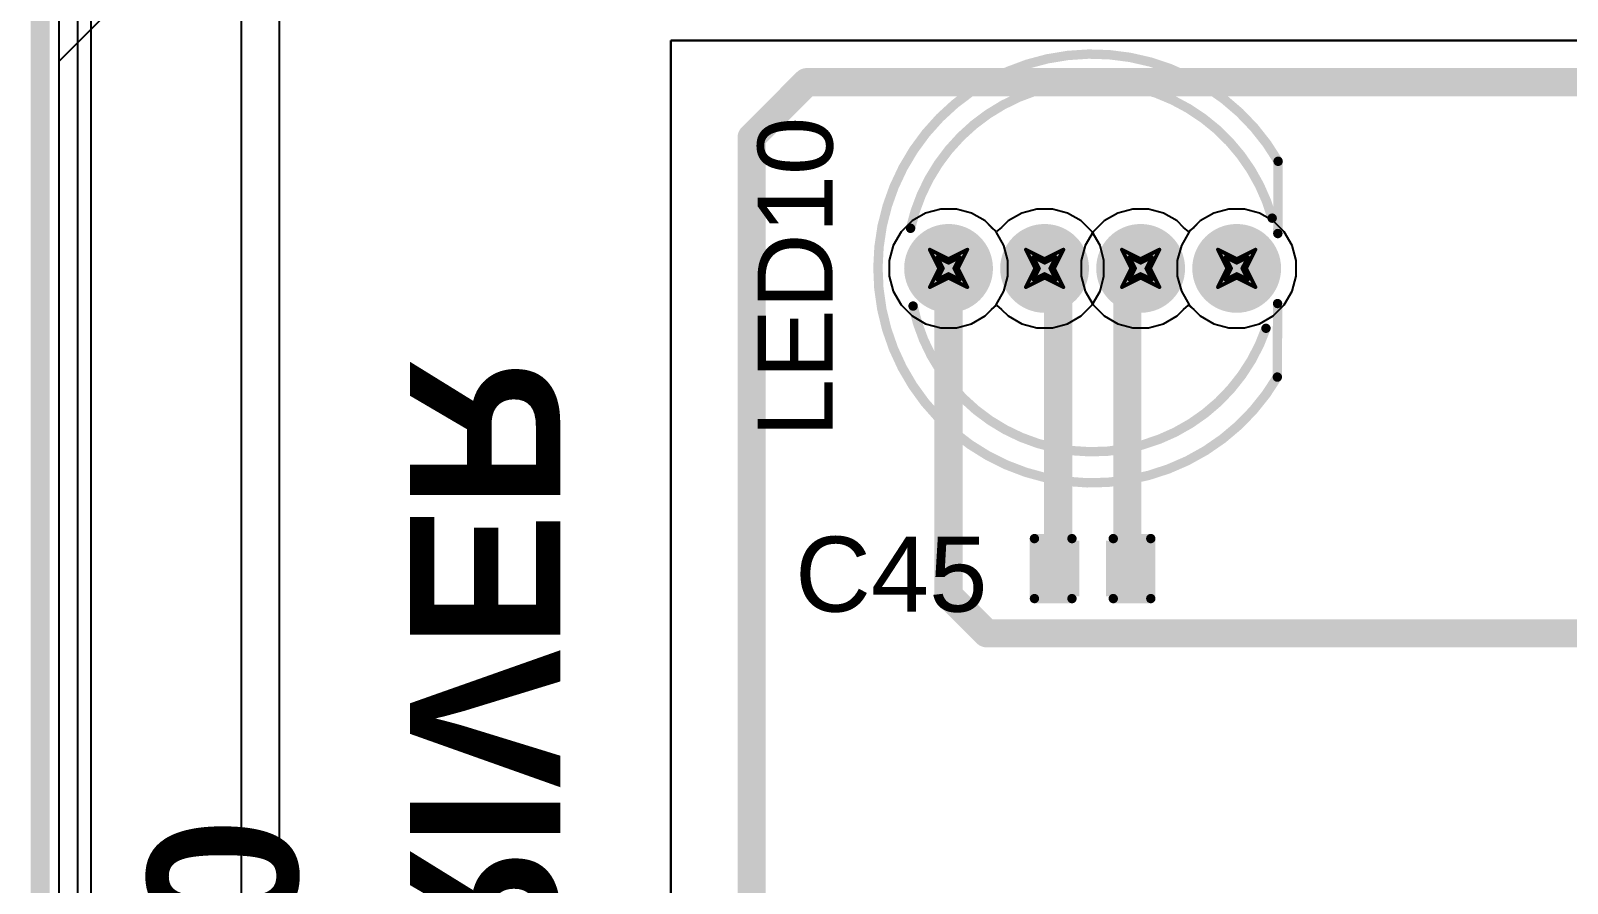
# Model space of a CAD drawing. Header units: inches. Extents: x -4 to 5258, y -4 to 5281.
# Drawn here: x -4.14 to 16.66, y 83.39 to 94.93 of the extents above; entities that cross this region are included whole.
import ezdxf

# ---------------------------------------------------------------- set-up
doc = ezdxf.new("R2010")
doc.units = ezdxf.units.IN
for name, color, linetype in [('Board Outline', 216, 'Continuous'), ('Bottom Layer', 5, 'Continuous'), ('Bottom Overlay', 54, 'Continuous'), ('Bottom Solder', 6, 'Continuous'), ('Drill Drawing', 1, 'Continuous'), ('Layer 1', 16, 'Continuous'), ('Layer 2', 76, 'Continuous'), ('Multi-Layer', 9, 'Continuous'), ('Pad Holes', 156, 'Continuous'), ('Top Layer', 1, 'Continuous'), ('Top Overlay', 2, 'Continuous'), ('Top Paste', 8, 'Continuous'), ('Top Solder', 216, 'Continuous')]:
    doc.layers.add(name, color=color, linetype=linetype)
doc.styles.add('Arial', font='', dxfattribs={"height": 0.2})
doc.styles.add('Arial_Bold', font='', dxfattribs={"height": 0.2})
doc.styles.get('Arial').set_extended_font_data('Arial')
doc.styles.get('Arial_Bold').set_extended_font_data('Arial', bold=True)

# ---------------------------------------------------------------- blocks, each defined once
blk = doc.blocks.new('WS2812D_F5_195')
at = {"layer": 'Bottom Layer'}
h = blk.add_hatch(color=5, dxfattribs=at)
edge = h.paths.add_edge_path()
edge.add_arc((-1.95, 0), 0.55, 0, 360)
h = blk.add_hatch(color=5, dxfattribs=at)
edge = h.paths.add_edge_path()
edge.add_arc((-0.65, 0), 0.55, 0, 360)
h = blk.add_hatch(color=5, dxfattribs=at)
edge = h.paths.add_edge_path()
edge.add_arc((0.65, 0), 0.55, 0, 360)
h = blk.add_hatch(color=5, dxfattribs=at)
edge = h.paths.add_edge_path()
edge.add_arc((1.95, 0), 0.55, 0, 360)
at = {"layer": 'Bottom Solder'}
h = blk.add_hatch(color=6, dxfattribs=at)
edge = h.paths.add_edge_path()
edge.add_arc((-1.95, 0), 0.601, 0, 360)
h = blk.add_hatch(color=6, dxfattribs=at)
edge = h.paths.add_edge_path()
edge.add_arc((-0.65, 0), 0.601, 0, 360)
h = blk.add_hatch(color=6, dxfattribs=at)
edge = h.paths.add_edge_path()
edge.add_arc((0.65, 0), 0.601, 0, 360)
h = blk.add_hatch(color=6, dxfattribs=at)
edge = h.paths.add_edge_path()
edge.add_arc((1.95, 0), 0.601, 0, 360)
at = {"layer": 'Layer 1'}
h = blk.add_hatch(color=16, dxfattribs=at)
edge = h.paths.add_edge_path()
edge.add_arc((-1.95, 0), 0.55, 0, 360)
h = blk.add_hatch(color=16, dxfattribs=at)
edge = h.paths.add_edge_path()
edge.add_arc((-0.65, 0), 0.55, 0, 360)
h = blk.add_hatch(color=16, dxfattribs=at)
edge = h.paths.add_edge_path()
edge.add_arc((0.65, 0), 0.55, 0, 360)
h = blk.add_hatch(color=16, dxfattribs=at)
edge = h.paths.add_edge_path()
edge.add_arc((1.95, 0), 0.55, 0, 360)
at = {"layer": 'Layer 2'}
h = blk.add_hatch(color=76, dxfattribs=at)
edge = h.paths.add_edge_path()
edge.add_arc((-1.95, 0), 0.55, 0, 360)
h = blk.add_hatch(color=76, dxfattribs=at)
edge = h.paths.add_edge_path()
edge.add_arc((-0.65, 0), 0.55, 0, 360)
h = blk.add_hatch(color=76, dxfattribs=at)
edge = h.paths.add_edge_path()
edge.add_arc((0.65, 0), 0.55, 0, 360)
h = blk.add_hatch(color=76, dxfattribs=at)
edge = h.paths.add_edge_path()
edge.add_arc((1.95, 0), 0.55, 0, 360)
at = {"layer": 'Multi-Layer'}
h = blk.add_hatch(color=9, dxfattribs=at)
edge = h.paths.add_edge_path()
edge.add_arc((-1.95, 0), 0.55, 0, 360)
h = blk.add_hatch(color=9, dxfattribs=at)
edge = h.paths.add_edge_path()
edge.add_arc((-0.65, 0), 0.55, 0, 360)
h = blk.add_hatch(color=9, dxfattribs=at)
edge = h.paths.add_edge_path()
edge.add_arc((0.65, 0), 0.55, 0, 360)
h = blk.add_hatch(color=9, dxfattribs=at)
edge = h.paths.add_edge_path()
edge.add_arc((1.95, 0), 0.55, 0, 360)
at = {"layer": 'Pad Holes'}
h = blk.add_hatch(color=7, dxfattribs=at)
edge = h.paths.add_edge_path()
edge.add_arc((-1.95, 0), 0.36, 0, 360)
h = blk.add_hatch(color=7, dxfattribs=at)
edge = h.paths.add_edge_path()
edge.add_arc((-0.65, 0), 0.36, 0, 360)
h = blk.add_hatch(color=7, dxfattribs=at)
edge = h.paths.add_edge_path()
edge.add_arc((0.65, 0), 0.36, 0, 360)
h = blk.add_hatch(color=7, dxfattribs=at)
edge = h.paths.add_edge_path()
edge.add_arc((1.95, 0), 0.36, 0, 360)
at = {"layer": 'Top Layer'}
h = blk.add_hatch(color=1, dxfattribs=at)
edge = h.paths.add_edge_path()
edge.add_arc((-1.95, 0), 0.55, 0, 360)
h = blk.add_hatch(color=1, dxfattribs=at)
edge = h.paths.add_edge_path()
edge.add_arc((-0.65, 0), 0.55, 0, 360)
h = blk.add_hatch(color=1, dxfattribs=at)
edge = h.paths.add_edge_path()
edge.add_arc((0.65, 0), 0.55, 0, 360)
h = blk.add_hatch(color=1, dxfattribs=at)
edge = h.paths.add_edge_path()
edge.add_arc((1.95, 0), 0.55, 0, 360)
at = {"layer": 'Top Solder'}
h = blk.add_hatch(color=216, dxfattribs=at)
edge = h.paths.add_edge_path()
edge.add_arc((-1.95, 0), 0.601, 0, 360)
h = blk.add_hatch(color=216, dxfattribs=at)
edge = h.paths.add_edge_path()
edge.add_arc((-0.65, 0), 0.601, 0, 360)
h = blk.add_hatch(color=216, dxfattribs=at)
edge = h.paths.add_edge_path()
edge.add_arc((0.65, 0), 0.601, 0, 360)
h = blk.add_hatch(color=216, dxfattribs=at)
edge = h.paths.add_edge_path()
edge.add_arc((1.95, 0), 0.601, 0, 360)
at = {"layer": 'Top Overlay'}
for points in [[(2.5, -1.471, 0.127, 0.127, -3.705201), (2.511, 1.45, 0.127, 0.127, 0)], [(-2.464, 0.543, 0.127, 0.127, -0.780857), (2.43, 0.68, 0.127, 0.127, 0)], [(2.507, 0.472, 0.127, 0.127, 0), (2.511, 1.45, 0.127, 0.127, 0)], [(2.5, -1.471, 0.127, 0.127, 0), (2.504, -0.476, 0.127, 0.127, 0)], [(2.347, -0.811, 0.127, 0.127, -0.760948), (-2.43, -0.51, 0.127, 0.127, 0)]]:
    blk.add_lwpolyline(points, format="xyseb", dxfattribs=at)
for points in [[(2.479, 1.45, 0.0635, 0.0635, 1), (2.543, 1.45, 0.0635, 0.0635, 1)], [(2.479, 1.45, 0.0635, 0.0635, 1), (2.543, 1.45, 0.0635, 0.0635, 1)], [(2.398, 0.68, 0.0635, 0.0635, 1), (2.462, 0.68, 0.0635, 0.0635, 1)], [(-2.496, 0.543, 0.0635, 0.0635, 1), (-2.432, 0.543, 0.0635, 0.0635, 1)], [(2.475, 0.472, 0.0635, 0.0635, 1), (2.539, 0.472, 0.0635, 0.0635, 1)], [(2.472, -0.476, 0.0635, 0.0635, 1), (2.535, -0.476, 0.0635, 0.0635, 1)], [(-2.462, -0.51, 0.0635, 0.0635, 1), (-2.398, -0.51, 0.0635, 0.0635, 1)], [(2.315, -0.811, 0.0635, 0.0635, 1), (2.378, -0.811, 0.0635, 0.0635, 1)], [(2.468, -1.471, 0.0635, 0.0635, 1), (2.532, -1.471, 0.0635, 0.0635, 1)], [(2.468, -1.471, 0.0635, 0.0635, 1), (2.532, -1.471, 0.0635, 0.0635, 1)]]:
    blk.add_lwpolyline(points, format="xyseb", close=True, dxfattribs=at)
blk = doc.blocks.new('C___0402_266')
at = {"layer": 'Top Layer'}
for points in [[(-0.699, -0.318), (-0.699, 0.318), (-0.241, 0.318), (-0.241, -0.318)], [(0.241, -0.318), (0.241, 0.318), (0.699, 0.318), (0.699, -0.318)]]:
    blk.add_hatch(color=1, dxfattribs=at).paths.add_polyline_path(points)
at = {"layer": 'Top Paste'}
for points in [[(-0.699, -0.318), (-0.699, 0.318), (-0.241, 0.318), (-0.241, -0.318)], [(0.241, -0.318), (0.241, 0.318), (0.699, 0.318), (0.699, -0.318)]]:
    blk.add_hatch(color=8, dxfattribs=at).paths.add_polyline_path(points)
at = {"layer": 'Top Solder'}
for points in [[(-0.758, -0.377), (-0.758, 0.377), (-0.181, 0.377), (-0.181, -0.377)], [(0.181, -0.377), (0.181, 0.377), (0.758, 0.377), (0.758, -0.377)]]:
    blk.add_hatch(color=216, dxfattribs=at).paths.add_polyline_path(points)
at = {"layer": 'Top Overlay'}
for points in [[(-0.787, 0.406, 0.127, 0.127, 0), (-0.279, 0.406, 0.127, 0.127, 0)], [(-0.787, 0.406, 0.127, 0.127, 0), (-0.787, -0.406, 0.127, 0.127, 0)], [(0.279, 0.406, 0.127, 0.127, 0), (0.787, 0.406, 0.127, 0.127, 0)], [(0.787, -0.406, 0.127, 0.127, 0), (0.787, 0.406, 0.127, 0.127, 0)], [(-0.787, -0.406, 0.127, 0.127, 0), (-0.279, -0.406, 0.127, 0.127, 0)], [(0.279, -0.406, 0.127, 0.127, 0), (0.787, -0.406, 0.127, 0.127, 0)]]:
    blk.add_lwpolyline(points, format="xyseb", dxfattribs=at)
for points in [[(-0.819, 0.406, 0.0635, 0.0635, 1), (-0.756, 0.406, 0.0635, 0.0635, 1)], [(-0.819, 0.406, 0.0635, 0.0635, 1), (-0.756, 0.406, 0.0635, 0.0635, 1)], [(-0.311, 0.406, 0.0635, 0.0635, 1), (-0.248, 0.406, 0.0635, 0.0635, 1)], [(0.248, 0.406, 0.0635, 0.0635, 1), (0.311, 0.406, 0.0635, 0.0635, 1)], [(0.756, 0.406, 0.0635, 0.0635, 1), (0.819, 0.406, 0.0635, 0.0635, 1)], [(0.756, 0.406, 0.0635, 0.0635, 1), (0.819, 0.406, 0.0635, 0.0635, 1)], [(-0.819, -0.406, 0.0635, 0.0635, 1), (-0.756, -0.406, 0.0635, 0.0635, 1)], [(-0.819, -0.406, 0.0635, 0.0635, 1), (-0.756, -0.406, 0.0635, 0.0635, 1)], [(-0.311, -0.406, 0.0635, 0.0635, 1), (-0.248, -0.406, 0.0635, 0.0635, 1)], [(0.248, -0.406, 0.0635, 0.0635, 1), (0.311, -0.406, 0.0635, 0.0635, 1)], [(0.756, -0.406, 0.0635, 0.0635, 1), (0.819, -0.406, 0.0635, 0.0635, 1)], [(0.756, -0.406, 0.0635, 0.0635, 1), (0.819, -0.406, 0.0635, 0.0635, 1)]]:
    blk.add_lwpolyline(points, format="xyseb", close=True, dxfattribs=at)

msp = doc.modelspace()

# ---------------------------------------------------------------- linework, layer by layer
at = {"layer": 'Board Outline'}
msp.add_lwpolyline([(-4.009, -3.991, 0.254, 0.254, 0), (-4.009, 106.009, 0.254, 0.254, 0)], format="xyseb", dxfattribs=at)
at = {"layer": 'Bottom Layer'}
for p, q in [((-3.319, 23.773), (-3.319, 98.31)), ((7.794, 92.353), (7.644, 92.204)), ((7.977, 92.459), (7.794, 92.353)), ((8.182, 92.514), (7.977, 92.459)), ((8.393, 92.514), (8.182, 92.514)), ((8.598, 92.459), (8.393, 92.514)), ((8.781, 92.353), (8.598, 92.459)), ((8.931, 92.204), (8.781, 92.353)), ((10.394, 92.353), (10.244, 92.204)), ((10.577, 92.459), (10.394, 92.353)), ((10.781, 92.514), (10.577, 92.459)), ((10.993, 92.514), (10.781, 92.514)), ((11.198, 92.459), (10.993, 92.514)), ((11.381, 92.353), (11.198, 92.459)), ((11.469, 92.265), (11.381, 92.353)), ((11.694, 92.353), (11.605, 92.265)), ((11.877, 92.459), (11.694, 92.353)), ((12.081, 92.514), (11.877, 92.459)), ((12.293, 92.514), (12.081, 92.514)), ((12.498, 92.459), (12.293, 92.514)), ((12.681, 92.353), (12.498, 92.459)), ((12.831, 92.204), (12.681, 92.353)), ((7.644, 92.204), (7.538, 92.02)), ((9.037, 92.02), (8.931, 92.204)), ((10.244, 92.204), (10.138, 92.02)), ((11.537, 92.209), (11.469, 92.265)), ((11.605, 92.265), (11.537, 92.209)), ((12.936, 92.02), (12.831, 92.204)), ((7.538, 92.02), (7.483, 91.816)), ((9.091, 91.816), (9.037, 92.02)), ((10.138, 92.02), (10.083, 91.816)), ((12.991, 91.816), (12.936, 92.02)), ((7.483, 91.816), (7.483, 91.604)), ((9.091, 91.604), (9.091, 91.816)), ((10.083, 91.816), (10.083, 91.604)), ((12.991, 91.604), (12.991, 91.816)), ((7.483, 91.604), (7.538, 91.4)), ((9.037, 91.4), (9.091, 91.604)), ((10.083, 91.604), (10.138, 91.4)), ((12.936, 91.4), (12.991, 91.604)), ((7.538, 91.4), (7.644, 91.216)), ((8.931, 91.216), (9.037, 91.4)), ((10.138, 91.4), (10.244, 91.216)), ((12.831, 91.216), (12.936, 91.4)), ((7.644, 91.216), (7.794, 91.067)), ((8.781, 91.067), (8.931, 91.216)), ((10.244, 91.216), (10.394, 91.067)), ((11.381, 91.067), (11.469, 91.155)), ((11.469, 91.155), (11.537, 91.211)), ((11.537, 91.211), (11.605, 91.155)), ((11.605, 91.155), (11.694, 91.067)), ((12.681, 91.067), (12.831, 91.216)), ((7.794, 91.067), (7.977, 90.961)), ((7.977, 90.961), (8.182, 90.906)), ((8.182, 90.906), (8.393, 90.906)), ((8.393, 90.906), (8.598, 90.961)), ((8.598, 90.961), (8.781, 91.067)), ((10.394, 91.067), (10.577, 90.961)), ((10.577, 90.961), (10.781, 90.906)), ((10.781, 90.906), (10.993, 90.906)), ((10.993, 90.906), (11.198, 90.961)), ((11.198, 90.961), (11.381, 91.067)), ((11.694, 91.067), (11.877, 90.961)), ((11.877, 90.961), (12.081, 90.906)), ((12.081, 90.906), (12.293, 90.906)), ((12.293, 90.906), (12.498, 90.961)), ((12.498, 90.961), (12.681, 91.067))]:
    msp.add_line(p, q, dxfattribs=at)
at = {"layer": 'Drill Drawing'}
for points in [[(8.033, 91.964, 0.0508, 0.0508, 0), (8.287, 91.837, 0.0508, 0.0508, 0)], [(8.033, 91.964, 0.0508, 0.0508, 0), (8.16, 91.71, 0.0508, 0.0508, 0)], [(8.287, 91.837, 0.0508, 0.0508, 0), (8.541, 91.964, 0.0508, 0.0508, 0)], [(8.414, 91.71, 0.0508, 0.0508, 0), (8.541, 91.964, 0.0508, 0.0508, 0)], [(9.333, 91.964, 0.0508, 0.0508, 0), (9.587, 91.837, 0.0508, 0.0508, 0)], [(9.333, 91.964, 0.0508, 0.0508, 0), (9.46, 91.71, 0.0508, 0.0508, 0)], [(9.587, 91.837, 0.0508, 0.0508, 0), (9.841, 91.964, 0.0508, 0.0508, 0)], [(9.714, 91.71, 0.0508, 0.0508, 0), (9.841, 91.964, 0.0508, 0.0508, 0)], [(10.633, 91.964, 0.0508, 0.0508, 0), (10.887, 91.837, 0.0508, 0.0508, 0)], [(10.633, 91.964, 0.0508, 0.0508, 0), (10.76, 91.71, 0.0508, 0.0508, 0)], [(10.887, 91.837, 0.0508, 0.0508, 0), (11.141, 91.964, 0.0508, 0.0508, 0)], [(11.014, 91.71, 0.0508, 0.0508, 0), (11.141, 91.964, 0.0508, 0.0508, 0)], [(11.933, 91.964, 0.0508, 0.0508, 0), (12.187, 91.837, 0.0508, 0.0508, 0)], [(11.933, 91.964, 0.0508, 0.0508, 0), (12.06, 91.71, 0.0508, 0.0508, 0)], [(12.187, 91.837, 0.0508, 0.0508, 0), (12.441, 91.964, 0.0508, 0.0508, 0)], [(12.314, 91.71, 0.0508, 0.0508, 0), (12.441, 91.964, 0.0508, 0.0508, 0)], [(8.033, 91.456, 0.0508, 0.0508, 0), (8.16, 91.71, 0.0508, 0.0508, 0)], [(8.135, 91.862, 0.0508, 0.0508, 0), (8.287, 91.786, 0.0508, 0.0508, 0)], [(8.135, 91.862, 0.0508, 0.0508, 0), (8.211, 91.71, 0.0508, 0.0508, 0)], [(8.135, 91.558, 0.0508, 0.0508, 0), (8.211, 91.71, 0.0508, 0.0508, 0)], [(8.287, 91.786, 0.0508, 0.0508, 0), (8.44, 91.862, 0.0508, 0.0508, 0)], [(8.364, 91.71, 0.0508, 0.0508, 0), (8.44, 91.862, 0.0508, 0.0508, 0)], [(8.364, 91.71, 0.0508, 0.0508, 0), (8.44, 91.558, 0.0508, 0.0508, 0)], [(8.414, 91.71, 0.0508, 0.0508, 0), (8.541, 91.456, 0.0508, 0.0508, 0)], [(9.333, 91.456, 0.0508, 0.0508, 0), (9.46, 91.71, 0.0508, 0.0508, 0)], [(9.435, 91.862, 0.0508, 0.0508, 0), (9.587, 91.786, 0.0508, 0.0508, 0)], [(9.435, 91.862, 0.0508, 0.0508, 0), (9.511, 91.71, 0.0508, 0.0508, 0)], [(9.435, 91.558, 0.0508, 0.0508, 0), (9.511, 91.71, 0.0508, 0.0508, 0)], [(9.587, 91.786, 0.0508, 0.0508, 0), (9.74, 91.862, 0.0508, 0.0508, 0)], [(9.664, 91.71, 0.0508, 0.0508, 0), (9.74, 91.862, 0.0508, 0.0508, 0)], [(9.664, 91.71, 0.0508, 0.0508, 0), (9.74, 91.558, 0.0508, 0.0508, 0)], [(9.714, 91.71, 0.0508, 0.0508, 0), (9.841, 91.456, 0.0508, 0.0508, 0)], [(10.633, 91.456, 0.0508, 0.0508, 0), (10.76, 91.71, 0.0508, 0.0508, 0)], [(10.735, 91.862, 0.0508, 0.0508, 0), (10.887, 91.786, 0.0508, 0.0508, 0)], [(10.735, 91.862, 0.0508, 0.0508, 0), (10.811, 91.71, 0.0508, 0.0508, 0)], [(10.735, 91.558, 0.0508, 0.0508, 0), (10.811, 91.71, 0.0508, 0.0508, 0)], [(10.887, 91.786, 0.0508, 0.0508, 0), (11.04, 91.862, 0.0508, 0.0508, 0)], [(10.964, 91.71, 0.0508, 0.0508, 0), (11.04, 91.862, 0.0508, 0.0508, 0)], [(10.964, 91.71, 0.0508, 0.0508, 0), (11.04, 91.558, 0.0508, 0.0508, 0)], [(11.014, 91.71, 0.0508, 0.0508, 0), (11.141, 91.456, 0.0508, 0.0508, 0)], [(11.933, 91.456, 0.0508, 0.0508, 0), (12.06, 91.71, 0.0508, 0.0508, 0)], [(12.035, 91.862, 0.0508, 0.0508, 0), (12.187, 91.786, 0.0508, 0.0508, 0)], [(12.035, 91.862, 0.0508, 0.0508, 0), (12.111, 91.71, 0.0508, 0.0508, 0)], [(12.035, 91.558, 0.0508, 0.0508, 0), (12.111, 91.71, 0.0508, 0.0508, 0)], [(12.187, 91.786, 0.0508, 0.0508, 0), (12.34, 91.862, 0.0508, 0.0508, 0)], [(12.263, 91.71, 0.0508, 0.0508, 0), (12.34, 91.862, 0.0508, 0.0508, 0)], [(12.263, 91.71, 0.0508, 0.0508, 0), (12.34, 91.558, 0.0508, 0.0508, 0)], [(12.314, 91.71, 0.0508, 0.0508, 0), (12.441, 91.456, 0.0508, 0.0508, 0)], [(8.033, 91.456, 0.0508, 0.0508, 0), (8.287, 91.583, 0.0508, 0.0508, 0)], [(8.135, 91.558, 0.0508, 0.0508, 0), (8.287, 91.634, 0.0508, 0.0508, 0)], [(8.287, 91.634, 0.0508, 0.0508, 0), (8.44, 91.558, 0.0508, 0.0508, 0)], [(8.287, 91.583, 0.0508, 0.0508, 0), (8.541, 91.456, 0.0508, 0.0508, 0)], [(9.333, 91.456, 0.0508, 0.0508, 0), (9.587, 91.583, 0.0508, 0.0508, 0)], [(9.435, 91.558, 0.0508, 0.0508, 0), (9.587, 91.634, 0.0508, 0.0508, 0)], [(9.587, 91.634, 0.0508, 0.0508, 0), (9.74, 91.558, 0.0508, 0.0508, 0)], [(9.587, 91.583, 0.0508, 0.0508, 0), (9.841, 91.456, 0.0508, 0.0508, 0)], [(10.633, 91.456, 0.0508, 0.0508, 0), (10.887, 91.583, 0.0508, 0.0508, 0)], [(10.735, 91.558, 0.0508, 0.0508, 0), (10.887, 91.634, 0.0508, 0.0508, 0)], [(10.887, 91.634, 0.0508, 0.0508, 0), (11.04, 91.558, 0.0508, 0.0508, 0)], [(10.887, 91.583, 0.0508, 0.0508, 0), (11.141, 91.456, 0.0508, 0.0508, 0)], [(11.933, 91.456, 0.0508, 0.0508, 0), (12.187, 91.583, 0.0508, 0.0508, 0)], [(12.035, 91.558, 0.0508, 0.0508, 0), (12.187, 91.634, 0.0508, 0.0508, 0)], [(12.187, 91.634, 0.0508, 0.0508, 0), (12.34, 91.558, 0.0508, 0.0508, 0)], [(12.187, 91.583, 0.0508, 0.0508, 0), (12.441, 91.456, 0.0508, 0.0508, 0)]]:
    msp.add_lwpolyline(points, format="xyseb", dxfattribs=at)
for points in [[(8.021, 91.964, 0.0254, 0.0254, 1), (8.046, 91.964, 0.0254, 0.0254, 1)], [(8.021, 91.964, 0.0254, 0.0254, 1), (8.046, 91.964, 0.0254, 0.0254, 1)], [(8.529, 91.964, 0.0254, 0.0254, 1), (8.554, 91.964, 0.0254, 0.0254, 1)], [(8.529, 91.964, 0.0254, 0.0254, 1), (8.554, 91.964, 0.0254, 0.0254, 1)], [(9.321, 91.964, 0.0254, 0.0254, 1), (9.346, 91.964, 0.0254, 0.0254, 1)], [(9.321, 91.964, 0.0254, 0.0254, 1), (9.346, 91.964, 0.0254, 0.0254, 1)], [(9.829, 91.964, 0.0254, 0.0254, 1), (9.854, 91.964, 0.0254, 0.0254, 1)], [(9.829, 91.964, 0.0254, 0.0254, 1), (9.854, 91.964, 0.0254, 0.0254, 1)], [(10.621, 91.964, 0.0254, 0.0254, 1), (10.646, 91.964, 0.0254, 0.0254, 1)], [(10.621, 91.964, 0.0254, 0.0254, 1), (10.646, 91.964, 0.0254, 0.0254, 1)], [(11.129, 91.964, 0.0254, 0.0254, 1), (11.154, 91.964, 0.0254, 0.0254, 1)], [(11.129, 91.964, 0.0254, 0.0254, 1), (11.154, 91.964, 0.0254, 0.0254, 1)], [(11.921, 91.964, 0.0254, 0.0254, 1), (11.946, 91.964, 0.0254, 0.0254, 1)], [(11.921, 91.964, 0.0254, 0.0254, 1), (11.946, 91.964, 0.0254, 0.0254, 1)], [(12.429, 91.964, 0.0254, 0.0254, 1), (12.454, 91.964, 0.0254, 0.0254, 1)], [(12.429, 91.964, 0.0254, 0.0254, 1), (12.454, 91.964, 0.0254, 0.0254, 1)], [(8.122, 91.862, 0.0254, 0.0254, 1), (8.148, 91.862, 0.0254, 0.0254, 1)], [(8.122, 91.862, 0.0254, 0.0254, 1), (8.148, 91.862, 0.0254, 0.0254, 1)], [(8.148, 91.71, 0.0254, 0.0254, 1), (8.173, 91.71, 0.0254, 0.0254, 1)], [(8.148, 91.71, 0.0254, 0.0254, 1), (8.173, 91.71, 0.0254, 0.0254, 1)], [(8.198, 91.71, 0.0254, 0.0254, 1), (8.224, 91.71, 0.0254, 0.0254, 1)], [(8.198, 91.71, 0.0254, 0.0254, 1), (8.224, 91.71, 0.0254, 0.0254, 1)], [(8.275, 91.837, 0.0254, 0.0254, 1), (8.3, 91.837, 0.0254, 0.0254, 1)], [(8.275, 91.837, 0.0254, 0.0254, 1), (8.3, 91.837, 0.0254, 0.0254, 1)], [(8.275, 91.786, 0.0254, 0.0254, 1), (8.3, 91.786, 0.0254, 0.0254, 1)], [(8.275, 91.786, 0.0254, 0.0254, 1), (8.3, 91.786, 0.0254, 0.0254, 1)], [(8.351, 91.71, 0.0254, 0.0254, 1), (8.376, 91.71, 0.0254, 0.0254, 1)], [(8.351, 91.71, 0.0254, 0.0254, 1), (8.376, 91.71, 0.0254, 0.0254, 1)], [(8.402, 91.71, 0.0254, 0.0254, 1), (8.427, 91.71, 0.0254, 0.0254, 1)], [(8.402, 91.71, 0.0254, 0.0254, 1), (8.427, 91.71, 0.0254, 0.0254, 1)], [(8.427, 91.862, 0.0254, 0.0254, 1), (8.452, 91.862, 0.0254, 0.0254, 1)], [(8.427, 91.862, 0.0254, 0.0254, 1), (8.452, 91.862, 0.0254, 0.0254, 1)], [(9.422, 91.862, 0.0254, 0.0254, 1), (9.448, 91.862, 0.0254, 0.0254, 1)], [(9.422, 91.862, 0.0254, 0.0254, 1), (9.448, 91.862, 0.0254, 0.0254, 1)], [(9.448, 91.71, 0.0254, 0.0254, 1), (9.473, 91.71, 0.0254, 0.0254, 1)], [(9.448, 91.71, 0.0254, 0.0254, 1), (9.473, 91.71, 0.0254, 0.0254, 1)], [(9.498, 91.71, 0.0254, 0.0254, 1), (9.524, 91.71, 0.0254, 0.0254, 1)], [(9.498, 91.71, 0.0254, 0.0254, 1), (9.524, 91.71, 0.0254, 0.0254, 1)], [(9.575, 91.837, 0.0254, 0.0254, 1), (9.6, 91.837, 0.0254, 0.0254, 1)], [(9.575, 91.837, 0.0254, 0.0254, 1), (9.6, 91.837, 0.0254, 0.0254, 1)], [(9.575, 91.786, 0.0254, 0.0254, 1), (9.6, 91.786, 0.0254, 0.0254, 1)], [(9.575, 91.786, 0.0254, 0.0254, 1), (9.6, 91.786, 0.0254, 0.0254, 1)], [(9.651, 91.71, 0.0254, 0.0254, 1), (9.676, 91.71, 0.0254, 0.0254, 1)], [(9.651, 91.71, 0.0254, 0.0254, 1), (9.676, 91.71, 0.0254, 0.0254, 1)], [(9.702, 91.71, 0.0254, 0.0254, 1), (9.727, 91.71, 0.0254, 0.0254, 1)], [(9.702, 91.71, 0.0254, 0.0254, 1), (9.727, 91.71, 0.0254, 0.0254, 1)], [(9.727, 91.862, 0.0254, 0.0254, 1), (9.752, 91.862, 0.0254, 0.0254, 1)], [(9.727, 91.862, 0.0254, 0.0254, 1), (9.752, 91.862, 0.0254, 0.0254, 1)], [(10.722, 91.862, 0.0254, 0.0254, 1), (10.748, 91.862, 0.0254, 0.0254, 1)], [(10.722, 91.862, 0.0254, 0.0254, 1), (10.748, 91.862, 0.0254, 0.0254, 1)], [(10.748, 91.71, 0.0254, 0.0254, 1), (10.773, 91.71, 0.0254, 0.0254, 1)], [(10.748, 91.71, 0.0254, 0.0254, 1), (10.773, 91.71, 0.0254, 0.0254, 1)], [(10.798, 91.71, 0.0254, 0.0254, 1), (10.824, 91.71, 0.0254, 0.0254, 1)], [(10.798, 91.71, 0.0254, 0.0254, 1), (10.824, 91.71, 0.0254, 0.0254, 1)], [(10.875, 91.837, 0.0254, 0.0254, 1), (10.9, 91.837, 0.0254, 0.0254, 1)], [(10.875, 91.837, 0.0254, 0.0254, 1), (10.9, 91.837, 0.0254, 0.0254, 1)], [(10.875, 91.786, 0.0254, 0.0254, 1), (10.9, 91.786, 0.0254, 0.0254, 1)], [(10.875, 91.786, 0.0254, 0.0254, 1), (10.9, 91.786, 0.0254, 0.0254, 1)], [(10.951, 91.71, 0.0254, 0.0254, 1), (10.976, 91.71, 0.0254, 0.0254, 1)], [(10.951, 91.71, 0.0254, 0.0254, 1), (10.976, 91.71, 0.0254, 0.0254, 1)], [(11.002, 91.71, 0.0254, 0.0254, 1), (11.027, 91.71, 0.0254, 0.0254, 1)], [(11.002, 91.71, 0.0254, 0.0254, 1), (11.027, 91.71, 0.0254, 0.0254, 1)], [(11.027, 91.862, 0.0254, 0.0254, 1), (11.052, 91.862, 0.0254, 0.0254, 1)], [(11.027, 91.862, 0.0254, 0.0254, 1), (11.052, 91.862, 0.0254, 0.0254, 1)], [(12.022, 91.862, 0.0254, 0.0254, 1), (12.048, 91.862, 0.0254, 0.0254, 1)], [(12.022, 91.862, 0.0254, 0.0254, 1), (12.048, 91.862, 0.0254, 0.0254, 1)], [(12.048, 91.71, 0.0254, 0.0254, 1), (12.073, 91.71, 0.0254, 0.0254, 1)], [(12.048, 91.71, 0.0254, 0.0254, 1), (12.073, 91.71, 0.0254, 0.0254, 1)], [(12.098, 91.71, 0.0254, 0.0254, 1), (12.124, 91.71, 0.0254, 0.0254, 1)], [(12.098, 91.71, 0.0254, 0.0254, 1), (12.124, 91.71, 0.0254, 0.0254, 1)], [(12.175, 91.837, 0.0254, 0.0254, 1), (12.2, 91.837, 0.0254, 0.0254, 1)], [(12.175, 91.837, 0.0254, 0.0254, 1), (12.2, 91.837, 0.0254, 0.0254, 1)], [(12.175, 91.786, 0.0254, 0.0254, 1), (12.2, 91.786, 0.0254, 0.0254, 1)], [(12.175, 91.786, 0.0254, 0.0254, 1), (12.2, 91.786, 0.0254, 0.0254, 1)], [(12.251, 91.71, 0.0254, 0.0254, 1), (12.276, 91.71, 0.0254, 0.0254, 1)], [(12.251, 91.71, 0.0254, 0.0254, 1), (12.276, 91.71, 0.0254, 0.0254, 1)], [(12.302, 91.71, 0.0254, 0.0254, 1), (12.327, 91.71, 0.0254, 0.0254, 1)], [(12.302, 91.71, 0.0254, 0.0254, 1), (12.327, 91.71, 0.0254, 0.0254, 1)], [(12.327, 91.862, 0.0254, 0.0254, 1), (12.352, 91.862, 0.0254, 0.0254, 1)], [(12.327, 91.862, 0.0254, 0.0254, 1), (12.352, 91.862, 0.0254, 0.0254, 1)], [(8.122, 91.558, 0.0254, 0.0254, 1), (8.148, 91.558, 0.0254, 0.0254, 1)], [(8.122, 91.558, 0.0254, 0.0254, 1), (8.148, 91.558, 0.0254, 0.0254, 1)], [(8.275, 91.634, 0.0254, 0.0254, 1), (8.3, 91.634, 0.0254, 0.0254, 1)], [(8.275, 91.634, 0.0254, 0.0254, 1), (8.3, 91.634, 0.0254, 0.0254, 1)], [(8.275, 91.583, 0.0254, 0.0254, 1), (8.3, 91.583, 0.0254, 0.0254, 1)], [(8.275, 91.583, 0.0254, 0.0254, 1), (8.3, 91.583, 0.0254, 0.0254, 1)], [(8.427, 91.558, 0.0254, 0.0254, 1), (8.452, 91.558, 0.0254, 0.0254, 1)], [(8.427, 91.558, 0.0254, 0.0254, 1), (8.452, 91.558, 0.0254, 0.0254, 1)], [(9.422, 91.558, 0.0254, 0.0254, 1), (9.448, 91.558, 0.0254, 0.0254, 1)], [(9.422, 91.558, 0.0254, 0.0254, 1), (9.448, 91.558, 0.0254, 0.0254, 1)], [(9.575, 91.634, 0.0254, 0.0254, 1), (9.6, 91.634, 0.0254, 0.0254, 1)], [(9.575, 91.634, 0.0254, 0.0254, 1), (9.6, 91.634, 0.0254, 0.0254, 1)], [(9.575, 91.583, 0.0254, 0.0254, 1), (9.6, 91.583, 0.0254, 0.0254, 1)], [(9.575, 91.583, 0.0254, 0.0254, 1), (9.6, 91.583, 0.0254, 0.0254, 1)], [(9.727, 91.558, 0.0254, 0.0254, 1), (9.752, 91.558, 0.0254, 0.0254, 1)], [(9.727, 91.558, 0.0254, 0.0254, 1), (9.752, 91.558, 0.0254, 0.0254, 1)], [(10.722, 91.558, 0.0254, 0.0254, 1), (10.748, 91.558, 0.0254, 0.0254, 1)], [(10.722, 91.558, 0.0254, 0.0254, 1), (10.748, 91.558, 0.0254, 0.0254, 1)], [(10.875, 91.634, 0.0254, 0.0254, 1), (10.9, 91.634, 0.0254, 0.0254, 1)], [(10.875, 91.634, 0.0254, 0.0254, 1), (10.9, 91.634, 0.0254, 0.0254, 1)], [(10.875, 91.583, 0.0254, 0.0254, 1), (10.9, 91.583, 0.0254, 0.0254, 1)], [(10.875, 91.583, 0.0254, 0.0254, 1), (10.9, 91.583, 0.0254, 0.0254, 1)], [(11.027, 91.558, 0.0254, 0.0254, 1), (11.052, 91.558, 0.0254, 0.0254, 1)], [(11.027, 91.558, 0.0254, 0.0254, 1), (11.052, 91.558, 0.0254, 0.0254, 1)], [(12.022, 91.558, 0.0254, 0.0254, 1), (12.048, 91.558, 0.0254, 0.0254, 1)], [(12.022, 91.558, 0.0254, 0.0254, 1), (12.048, 91.558, 0.0254, 0.0254, 1)], [(12.175, 91.634, 0.0254, 0.0254, 1), (12.2, 91.634, 0.0254, 0.0254, 1)], [(12.175, 91.634, 0.0254, 0.0254, 1), (12.2, 91.634, 0.0254, 0.0254, 1)], [(12.175, 91.583, 0.0254, 0.0254, 1), (12.2, 91.583, 0.0254, 0.0254, 1)], [(12.175, 91.583, 0.0254, 0.0254, 1), (12.2, 91.583, 0.0254, 0.0254, 1)], [(12.327, 91.558, 0.0254, 0.0254, 1), (12.352, 91.558, 0.0254, 0.0254, 1)], [(12.327, 91.558, 0.0254, 0.0254, 1), (12.352, 91.558, 0.0254, 0.0254, 1)], [(8.021, 91.456, 0.0254, 0.0254, 1), (8.046, 91.456, 0.0254, 0.0254, 1)], [(8.021, 91.456, 0.0254, 0.0254, 1), (8.046, 91.456, 0.0254, 0.0254, 1)], [(8.529, 91.456, 0.0254, 0.0254, 1), (8.554, 91.456, 0.0254, 0.0254, 1)], [(8.529, 91.456, 0.0254, 0.0254, 1), (8.554, 91.456, 0.0254, 0.0254, 1)], [(9.321, 91.456, 0.0254, 0.0254, 1), (9.346, 91.456, 0.0254, 0.0254, 1)], [(9.321, 91.456, 0.0254, 0.0254, 1), (9.346, 91.456, 0.0254, 0.0254, 1)], [(9.829, 91.456, 0.0254, 0.0254, 1), (9.854, 91.456, 0.0254, 0.0254, 1)], [(9.829, 91.456, 0.0254, 0.0254, 1), (9.854, 91.456, 0.0254, 0.0254, 1)], [(10.621, 91.456, 0.0254, 0.0254, 1), (10.646, 91.456, 0.0254, 0.0254, 1)], [(10.621, 91.456, 0.0254, 0.0254, 1), (10.646, 91.456, 0.0254, 0.0254, 1)], [(11.129, 91.456, 0.0254, 0.0254, 1), (11.154, 91.456, 0.0254, 0.0254, 1)], [(11.129, 91.456, 0.0254, 0.0254, 1), (11.154, 91.456, 0.0254, 0.0254, 1)], [(11.921, 91.456, 0.0254, 0.0254, 1), (11.946, 91.456, 0.0254, 0.0254, 1)], [(11.921, 91.456, 0.0254, 0.0254, 1), (11.946, 91.456, 0.0254, 0.0254, 1)], [(12.429, 91.456, 0.0254, 0.0254, 1), (12.454, 91.456, 0.0254, 0.0254, 1)], [(12.429, 91.456, 0.0254, 0.0254, 1), (12.454, 91.456, 0.0254, 0.0254, 1)]]:
    msp.add_lwpolyline(points, format="xyseb", close=True, dxfattribs=at)
at = {"layer": 'Layer 1'}
for p, q in [((-3.75, -3.732), (-3.75, 105.75)), ((-1.287, 97.011), (-1.287, 42.899)), ((-0.769, 42.899), (-0.769, 96.493)), ((7.794, 92.353), (7.644, 92.204)), ((7.977, 92.459), (7.794, 92.353)), ((8.182, 92.514), (7.977, 92.459)), ((8.393, 92.514), (8.182, 92.514)), ((8.598, 92.459), (8.393, 92.514)), ((8.781, 92.353), (8.598, 92.459)), ((8.931, 92.204), (8.781, 92.353)), ((10.394, 92.353), (10.244, 92.204)), ((10.577, 92.459), (10.394, 92.353)), ((10.781, 92.514), (10.577, 92.459)), ((10.993, 92.514), (10.781, 92.514)), ((11.198, 92.459), (10.993, 92.514)), ((11.381, 92.353), (11.198, 92.459)), ((11.469, 92.265), (11.381, 92.353)), ((11.694, 92.353), (11.605, 92.265)), ((11.877, 92.459), (11.694, 92.353)), ((12.081, 92.514), (11.877, 92.459)), ((12.293, 92.514), (12.081, 92.514)), ((12.498, 92.459), (12.293, 92.514)), ((12.681, 92.353), (12.498, 92.459)), ((12.831, 92.204), (12.681, 92.353)), ((7.644, 92.204), (7.538, 92.02)), ((9.037, 92.02), (8.931, 92.204)), ((10.244, 92.204), (10.138, 92.02)), ((11.537, 92.209), (11.469, 92.265)), ((11.605, 92.265), (11.537, 92.209)), ((12.936, 92.02), (12.831, 92.204)), ((7.538, 92.02), (7.483, 91.816)), ((9.091, 91.816), (9.037, 92.02)), ((10.138, 92.02), (10.083, 91.816)), ((12.991, 91.816), (12.936, 92.02)), ((7.483, 91.816), (7.483, 91.604)), ((9.091, 91.604), (9.091, 91.816)), ((10.083, 91.816), (10.083, 91.604)), ((12.991, 91.604), (12.991, 91.816)), ((7.483, 91.604), (7.538, 91.4)), ((9.037, 91.4), (9.091, 91.604)), ((10.083, 91.604), (10.138, 91.4)), ((12.936, 91.4), (12.991, 91.604)), ((7.538, 91.4), (7.644, 91.216)), ((8.931, 91.216), (9.037, 91.4)), ((10.138, 91.4), (10.244, 91.216)), ((12.831, 91.216), (12.936, 91.4)), ((7.644, 91.216), (7.794, 91.067)), ((8.781, 91.067), (8.931, 91.216)), ((10.244, 91.216), (10.394, 91.067)), ((11.381, 91.067), (11.469, 91.155)), ((11.469, 91.155), (11.537, 91.211)), ((11.537, 91.211), (11.605, 91.155)), ((11.605, 91.155), (11.694, 91.067)), ((12.681, 91.067), (12.831, 91.216)), ((7.794, 91.067), (7.977, 90.961)), ((7.977, 90.961), (8.182, 90.906)), ((8.182, 90.906), (8.393, 90.906)), ((8.393, 90.906), (8.598, 90.961)), ((8.598, 90.961), (8.781, 91.067)), ((10.394, 91.067), (10.577, 90.961)), ((10.577, 90.961), (10.781, 90.906)), ((10.781, 90.906), (10.993, 90.906)), ((10.993, 90.906), (11.198, 90.961)), ((11.198, 90.961), (11.381, 91.067)), ((11.694, 91.067), (11.877, 90.961)), ((11.877, 90.961), (12.081, 90.906)), ((12.081, 90.906), (12.293, 90.906)), ((12.293, 90.906), (12.498, 90.961)), ((12.498, 90.961), (12.681, 91.067))]:
    msp.add_line(p, q, dxfattribs=at)
at = {"layer": 'Layer 2'}
for p, q in [((-3.75, 94.516), (-3.014, 95.252)), ((-3.75, -3.732), (-3.75, 94.516)), ((7.794, 92.353), (7.644, 92.204)), ((7.977, 92.459), (7.794, 92.353)), ((8.182, 92.514), (7.977, 92.459)), ((8.393, 92.514), (8.182, 92.514)), ((8.598, 92.459), (8.393, 92.514)), ((8.781, 92.353), (8.598, 92.459)), ((8.87, 92.265), (8.781, 92.353)), ((9.094, 92.353), (9.005, 92.265)), ((9.277, 92.459), (9.094, 92.353)), ((9.481, 92.514), (9.277, 92.459)), ((9.693, 92.514), (9.481, 92.514)), ((9.898, 92.459), (9.693, 92.514)), ((10.081, 92.353), (9.898, 92.459)), ((10.231, 92.204), (10.081, 92.353)), ((11.694, 92.353), (11.544, 92.204)), ((11.877, 92.459), (11.694, 92.353)), ((12.081, 92.514), (11.877, 92.459)), ((12.293, 92.514), (12.081, 92.514)), ((12.498, 92.459), (12.293, 92.514)), ((12.681, 92.353), (12.498, 92.459)), ((12.831, 92.204), (12.681, 92.353)), ((7.644, 92.204), (7.538, 92.02)), ((8.937, 92.209), (8.87, 92.265)), ((9.005, 92.265), (8.937, 92.209)), ((10.337, 92.02), (10.231, 92.204)), ((11.544, 92.204), (11.438, 92.02)), ((12.936, 92.02), (12.831, 92.204)), ((7.538, 92.02), (7.483, 91.816)), ((10.391, 91.816), (10.337, 92.02)), ((11.438, 92.02), (11.383, 91.816)), ((12.991, 91.816), (12.936, 92.02)), ((7.483, 91.816), (7.483, 91.604)), ((10.391, 91.604), (10.391, 91.816)), ((11.383, 91.816), (11.383, 91.604)), ((12.991, 91.604), (12.991, 91.816)), ((7.483, 91.604), (7.538, 91.4)), ((10.337, 91.4), (10.391, 91.604)), ((11.383, 91.604), (11.438, 91.4)), ((12.936, 91.4), (12.991, 91.604)), ((7.538, 91.4), (7.644, 91.216)), ((10.231, 91.216), (10.337, 91.4)), ((11.438, 91.4), (11.544, 91.216)), ((12.831, 91.216), (12.936, 91.4)), ((7.644, 91.216), (7.794, 91.067)), ((8.781, 91.067), (8.87, 91.155)), ((8.87, 91.155), (8.937, 91.211)), ((8.937, 91.211), (9.005, 91.155)), ((9.005, 91.155), (9.094, 91.067)), ((10.081, 91.067), (10.231, 91.216)), ((11.544, 91.216), (11.694, 91.067)), ((12.681, 91.067), (12.831, 91.216)), ((7.794, 91.067), (7.977, 90.961)), ((7.977, 90.961), (8.182, 90.906)), ((8.182, 90.906), (8.393, 90.906)), ((8.393, 90.906), (8.598, 90.961)), ((8.598, 90.961), (8.781, 91.067)), ((9.094, 91.067), (9.277, 90.961)), ((9.277, 90.961), (9.481, 90.906)), ((9.481, 90.906), (9.693, 90.906)), ((9.693, 90.906), (9.898, 90.961)), ((9.898, 90.961), (10.081, 91.067)), ((11.694, 91.067), (11.877, 90.961)), ((11.877, 90.961), (12.081, 90.906)), ((12.081, 90.906), (12.293, 90.906)), ((12.293, 90.906), (12.498, 90.961)), ((12.498, 90.961), (12.681, 91.067))]:
    msp.add_line(p, q, dxfattribs=at)
at = {"layer": 'Top Layer'}
for p, q in [((-3.497, 3.555), (-3.497, 98.428)), ((4.529, 67.058), (4.53, 94.794)), ((4.53, 94.794), (4.529, 67.058)), ((4.53, 94.794), (42.503, 94.794)), ((42.503, 94.794), (4.53, 94.794))]:
    msp.add_line(p, q, dxfattribs=at)
for points in [[(5.622, 93.485, 0.381, 0.381, 0), (6.367, 94.231, 0.381, 0.381, 0)], [(6.367, 94.231, 0.381, 0.381, 0), (41.061, 94.231, 0.381, 0.381, 0)], [(5.622, 77.167, 0.381, 0.381, 0), (5.622, 93.485, 0.381, 0.381, 0)], [(8.287, 87.285, 0.381, 0.381, 0), (8.287, 91.71, 0.381, 0.381, 0)], [(9.587, 91.71, 0.381, 0.381, 0), (9.771, 91.526, 0.381, 0.381, 0)], [(10.887, 91.481, 0.381, 0.381, 0), (10.887, 91.71, 0.381, 0.381, 0)], [(9.771, 87.65, 0.381, 0.381, 0), (9.771, 91.526, 0.381, 0.381, 0)], [(10.707, 91.301, 0.381, 0.381, 0), (10.887, 91.481, 0.381, 0.381, 0)], [(10.707, 87.646, 0.381, 0.381, 0), (10.707, 91.301, 0.381, 0.381, 0)], [(8.287, 87.285, 0.381, 0.381, 0), (8.803, 86.77, 0.381, 0.381, 0)], [(8.803, 86.77, 0.381, 0.381, 0), (26.087, 86.77, 0.381, 0.381, 0)]]:
    msp.add_lwpolyline(points, format="xyseb", dxfattribs=at)
for points in [[(6.272, 94.231, 0.191, 0.191, 1), (6.462, 94.231, 0.191, 0.191, 1)], [(6.272, 94.231, 0.191, 0.191, 1), (6.462, 94.231, 0.191, 0.191, 1)], [(5.527, 93.485, 0.191, 0.191, 1), (5.717, 93.485, 0.191, 0.191, 1)], [(5.527, 93.485, 0.191, 0.191, 1), (5.717, 93.485, 0.191, 0.191, 1)], [(8.192, 91.71, 0.191, 0.191, 1), (8.383, 91.71, 0.191, 0.191, 1)], [(9.492, 91.71, 0.191, 0.191, 1), (9.683, 91.71, 0.191, 0.191, 1)], [(10.792, 91.71, 0.191, 0.191, 1), (10.983, 91.71, 0.191, 0.191, 1)], [(9.676, 91.526, 0.191, 0.191, 1), (9.866, 91.526, 0.191, 0.191, 1)], [(9.676, 91.526, 0.191, 0.191, 1), (9.866, 91.526, 0.191, 0.191, 1)], [(10.792, 91.481, 0.191, 0.191, 1), (10.983, 91.481, 0.191, 0.191, 1)], [(10.792, 91.481, 0.191, 0.191, 1), (10.983, 91.481, 0.191, 0.191, 1)], [(10.612, 91.301, 0.191, 0.191, 1), (10.802, 91.301, 0.191, 0.191, 1)], [(10.612, 91.301, 0.191, 0.191, 1), (10.802, 91.301, 0.191, 0.191, 1)], [(9.676, 87.65, 0.191, 0.191, 1), (9.866, 87.65, 0.191, 0.191, 1)], [(10.612, 87.646, 0.191, 0.191, 1), (10.802, 87.646, 0.191, 0.191, 1)], [(8.192, 87.285, 0.191, 0.191, 1), (8.383, 87.285, 0.191, 0.191, 1)], [(8.192, 87.285, 0.191, 0.191, 1), (8.383, 87.285, 0.191, 0.191, 1)], [(8.708, 86.77, 0.191, 0.191, 1), (8.898, 86.77, 0.191, 0.191, 1)], [(8.708, 86.77, 0.191, 0.191, 1), (8.898, 86.77, 0.191, 0.191, 1)]]:
    msp.add_lwpolyline(points, format="xyseb", close=True, dxfattribs=at)

# ---------------------------------------------------------------- block references
for name, p in [('WS2812D_F5_195', (10.237, 91.71)), ('C___0402_266', (10.237, 87.646))]:
    msp.add_blockref(name, p)

# ---------------------------------------------------------------- texts
at = {"layer": 'Bottom Overlay', "style": 'Arial_Bold', "text_generation_flag": 2}
for s, p in [('STEPPER DRIVER', (0.999, 65.741)), ('Rev-v2.0', (-2.557, 72.597))]:
    msp.add_text(s, height=2.032, rotation=270, dxfattribs=at).set_placement(p)
at = {"layer": 'Top Overlay', "style": 'Arial'}
msp.add_text('LED10', height=1.016, rotation=90, dxfattribs=at).set_placement((6.718, 89.424))
msp.add_text('C45', height=1.016, dxfattribs=at).set_placement((6.21, 87.063))

doc.saveas('drawing.dxf')
